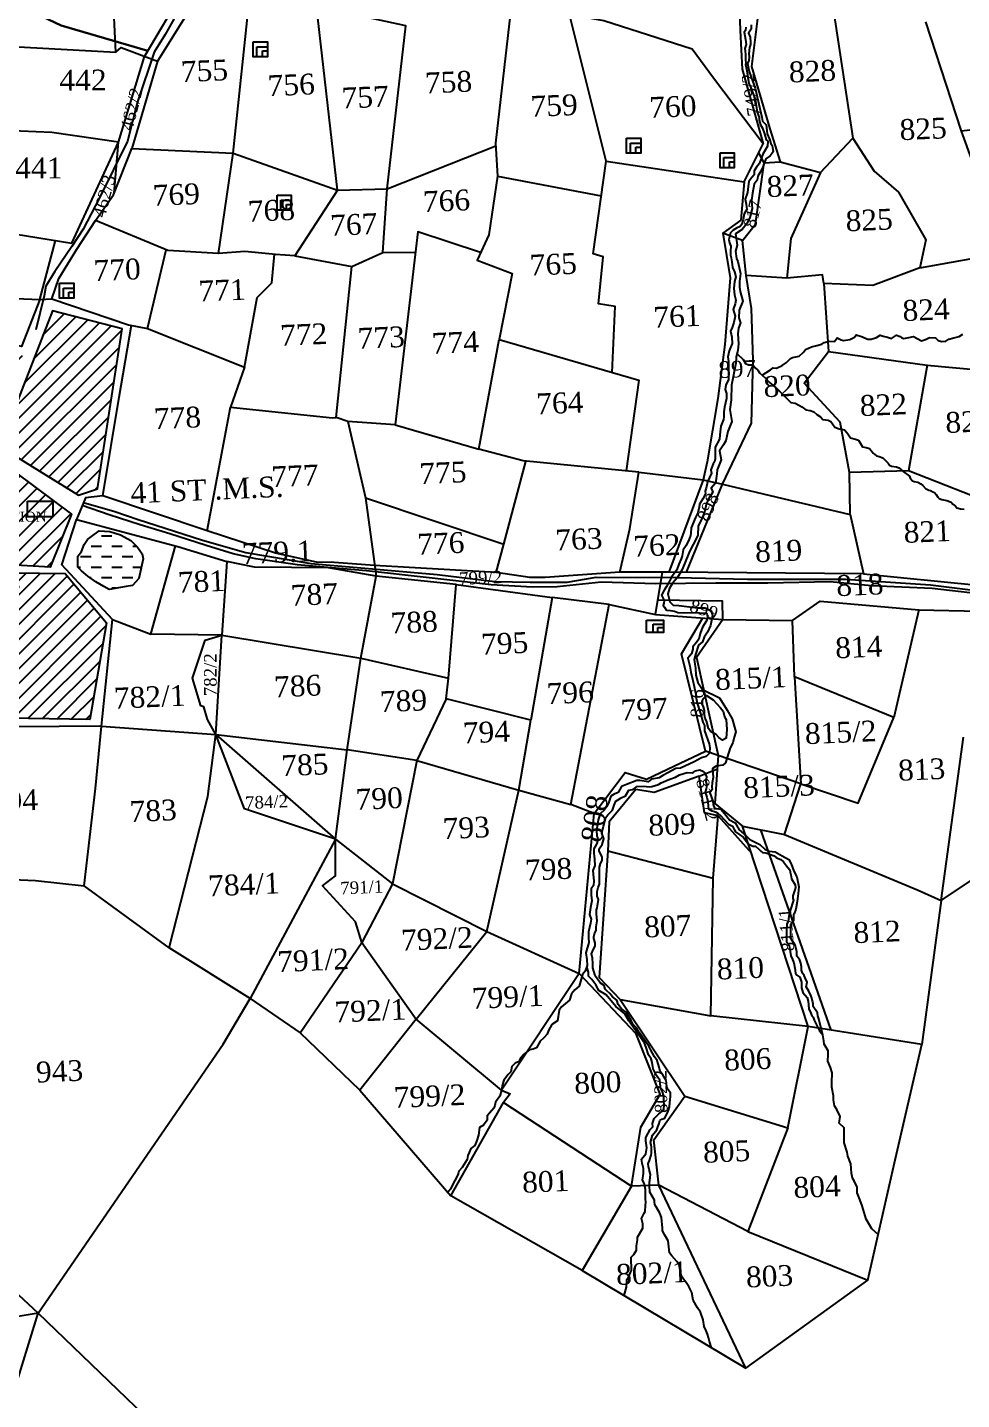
# Model space of a CAD drawing. Header units: inches. Extents: x 38 to 715, y -32 to 1237.
# Drawn here: x 339.6 to 451.6, y 760.4 to 925.1 of the extents above; entities that cross this region are included whole.
import ezdxf

# ---------------------------------------------------------------- set-up
doc = ezdxf.new("R2010")
doc.units = ezdxf.units.IN
doc.header["$MEASUREMENT"] = 0
doc.linetypes.add('ACAD_ISO02W100', pattern=[15, 12, -3])
doc.linetypes.add('ACAD_ISO07W100', pattern=[3, 0, -3])
for name, color, linetype in [('CARTTRACK', 30, 'ACAD_ISO02W100'), ('NALA', 4, 'Continuous'), ('SQUAREWELL', 5, 'Continuous'), ('SURVEY_BND', 7, 'Continuous'), ('SURVEY_NO', 7, 'Continuous'), ('TEXT', 7, 'Continuous'), ('VILLAGE_AREA', 1, 'Continuous'), ('WATER_BODY', 4, 'Continuous')]:
    doc.layers.add(name, color=color, linetype=linetype)
doc.layers.add('FOOTPATH', color=150, linetype='ACAD_ISO07W100', lineweight=30)
doc.layers.add('ROAD', color=1, linetype='Continuous', lineweight=25)
doc.styles.get("Standard").update_dxf_attribs({"font": 'TIMES.TTF', "height": 0.12})

msp = doc.modelspace()

# ---------------------------------------------------------------- hatches: boundary and pattern name
at = {"layer": 'VILLAGE_AREA', "linetype": 'ByBlock'}
h = msp.add_hatch(dxfattribs=at)
h.set_pattern_fill('ANSI31', color=256, scale=10, angle=180, style=0)
h.set_pattern_definition([(225, (-127.7695, 654.0281), (0.8838835, -0.8838835), [])])
h.paths.add_polyline_path([(334.62, 874.61), (339.05, 885.79), (330.51, 887.75), (327.58, 884.52), (324.42, 884.53), (323.79, 886.23), (322.14, 886.22), (322.09, 884.13), (321.04, 884.11), (320.36, 874.05)])
h.paths.add_polyline_path([(336.27, 874.77), (345.74, 868.95), (348.02, 869.69), (350.97, 888.91), (342.6, 891.07)])
h.paths.add_polyline_path([(320.48, 872.75), (320.04, 866.68), (325.03, 852.89), (336.55, 858.53), (335.15, 873.58)])
h.paths.add_polyline_path([(309.09, 873.79), (309.23, 866.2), (318.35, 864.49), (319.18, 872.48)])
h.paths.add_polyline_path([(293.48, 873.24), (292.83, 867.65), (307.89, 866.69), (307.85, 873.81)])
h.paths.add_polyline_path([(298.65, 878.27), (297.95, 876.18), (293.8, 876.21), (293.68, 874.09), (308.12, 874.67), (307.96, 879.49)])
h.paths.add_polyline_path([(308.72, 865.45), (303.84, 865.54), (303.29, 851.09), (311.48, 847.8), (323.7, 852.4), (318.98, 863.18)])
h.paths.add_polyline_path([(325.34, 851.48), (327.49, 842.35), (347.09, 842.01), (349.1, 853.61), (344.12, 859.55), (338.02, 859.62), (338.55, 857.89)])
h.paths.add_polyline_path([(335.9, 873.33), (337.52, 860.57), (342.32, 860.3), (344.9, 866.65)])
h.paths.add_polyline_path([(308.96, 883.25), (308.84, 874.82), (319.13, 873.99), (320.1, 882.35), (316.89, 882.42), (315.31, 883.18)])
at = {"layer": 'WATER_BODY', "linetype": 'ByBlock'}
h = msp.add_hatch(dxfattribs=at)
h.set_pattern_fill('DASH', color=256, scale=10, angle=180, style=0)
h.set_pattern_definition([(180, (-127.7695, 654.0281), (-1.25, -1.25), [1.25, -1.25])])
h.paths.add_polyline_path([(351.44, 857.98), (352.22, 858.12), (352.95, 858.94), (353.49, 861.32), (353.37, 861.92), (352.81, 862.7), (352.02, 863.52), (350.76, 864.17), (349.5, 864.59), (348.2, 864.66), (347.29, 863.98), (346.8, 863.61), (346.4, 863.03), (346.08, 862.18), (345.65, 861.61), (345.63, 860.29), (346.07, 859.86), (346.83, 859.24), (347.81, 858.56), (348.76, 857.98), (349.42, 857.64)])

# ---------------------------------------------------------------- linework, layer by layer
at = {"layer": 'CARTTRACK', "linetype": 'ByBlock'}
msp.add_lwpolyline([(357.35, 926.44), (356.13, 924.25), (354.8, 922.11), (352.82, 916.14), (351.59, 911.45), (348.23, 904.64), (346.29, 900.87), (344.94, 898.81), (342.87, 895.78), (341.82, 894.02), (341.6, 892.86), (340.6, 888.8)], dxfattribs=at)
at = {"layer": 'FOOTPATH', "linetype": 'ByBlock'}
msp.add_lwpolyline([(354.03, 922.27), (343.64, 925.32), (333.56, 930.13), (329.24, 932.93), (329.19, 933.37)], dxfattribs=at)
at = {"layer": 'NALA', "linetype": 'ByBlock'}
for points in [[(426.4, 925.4), (426.4, 924.89), (426.07, 924.4), (426.28, 923.9), (426.31, 923.33), (426.32, 923.04), (426.21, 922.68), (426.14, 921.93), (426.17, 921.54), (426.14, 921.12), (425.96, 920.75), (426.03, 920.36), (426.17, 919.8), (426.54, 918.69), (426.87, 917.78), (427.67, 914.33), (427.77, 913.84), (428.2, 913.38), (428.32, 912.3), (428.61, 911.68), (428.76, 911.16), (428.9, 910.9), (429.03, 910.15), (428.68, 909.69), (428.15, 909.3), (427.7, 908.1), (427.42, 907.64), (427.21, 907.24), (427.1, 906.74), (426.77, 906.27), (426.57, 905.19), (426.43, 904.33), (426.51, 903.35), (426.23, 902.29), (425.94, 901.61), (425.32, 900.84), (424.51, 900.31), (424.74, 898.95), (424.51, 898.24), (424.66, 897.35), (424.8, 896.99), (425.11, 895.56), (425.02, 894.59), (425, 893.92), (425.08, 893.38), (425.41, 892.24), (424.97, 891.14), (424.91, 890.23), (425.14, 889.62), (424.89, 889), (424.79, 888.3), (424.88, 887.11), (424.82, 886.34), (424.61, 885.5), (424.55, 884.8), (424.05, 882.16), (424.02, 880.4), (423.83, 879.23), (424.08, 877.78), (423.6, 876.59), (423.38, 875.48), (423.1, 875), (422.62, 874.25), (422.79, 873.19), (422.34, 871.98), (422.29, 871.51), (422.12, 870.39), (421.62, 869.8), (421.81, 869.32), (421.23, 868.43), (421, 867.84), (420.83, 867.01), (420.53, 866.2), (420.05, 865.28), (419.99, 864.12), (419.46, 863.01), (418.99, 862.2), (418.4, 860.69), (418.07, 859.94), (417.57, 859.06), (417.01, 858.42), (416.61, 857.77), (416.4, 857.11), (416.65, 856.13), (417.03, 855.74), (417.71, 855.72), (419.98, 855.43), (420.86, 855.41), (421.61, 855.08), (421.76, 854.51), (421.53, 853.29), (421.18, 852.49), (420.77, 851.9), (420.57, 851.33), (420.08, 850.94), (419.73, 849.82), (419.57, 849.23), (419.63, 848.66), (419.71, 848.2), (419.77, 847.35), (420.02, 846.45), (420.55, 845.63), (422.59, 844.63), (423.53, 843.14), (424.14, 842.09), (424.57, 840.53), (424.35, 839.89), (424.19, 839.24), (423.88, 838.62), (423.33, 836.81), (423, 836.54), (422.2, 836.42), (421.75, 836.13), (421.83, 835.08), (421.73, 834.42), (421.69, 833.93), (421.71, 833.62), (421.43, 833.21), (421.81, 832.21), (421.84, 831.82), (422, 831.37), (422.77, 831.26), (423.22, 830.73), (423.81, 829.99), (424.47, 829.64), (424.96, 828.77), (425.76, 828.11), (426.21, 827.68), (426.47, 827.52), (427.42, 827.01), (428.03, 826.45), (428.57, 826.24), (429.27, 826.14), (430.11, 825.67), (430.92, 825.22), (431.18, 824.7), (431.51, 823.82), (431.88, 823.14), (432.11, 821.94), (432.05, 821.13), (431.92, 820.17), (431.74, 819.28), (431.55, 818.72)], [(425.77, 925.12), (425.71, 924.73), (425.57, 924.51), (425.72, 923.65), (425.81, 923.04), (425.66, 922.54), (425.68, 922.27), (425.72, 921.8), (425.73, 921.1), (425.75, 920.88), (425.72, 920.65), (425.83, 920.06), (425.98, 919.44), (426, 919.07), (426.09, 918.65), (426.13, 918.35), (426.3, 918.05), (426.88, 916.48), (427.13, 914.92), (427.35, 914.28), (427.37, 913.97), (427.52, 913.38), (427.75, 913), (427.98, 912.31), (428.18, 911.61), (428.38, 911.42), (428.36, 910.83), (428.08, 910.36), (427.8, 909.88), (427.6, 909.3), (427.34, 908.7), (427.02, 908.32), (426.75, 907.86), (426.74, 907.38), (426.49, 907.07), (426.13, 906.59), (426.05, 905.98), (425.95, 905.29), (425.69, 904.49), (425.82, 903.89), (425.87, 903.24), (425.55, 902.7), (425.46, 902.04), (425.3, 901.46), (425.08, 901.18), (424.66, 901.01), (424.23, 900.76), (423.91, 900.45), (423.74, 899.62), (423.79, 899.22), (423.96, 898.83), (423.94, 898.29), (423.94, 897.75), (423.99, 897.42), (424.07, 896.95), (424.16, 896.26), (424.41, 895.77), (424.58, 895.17), (424.4, 894.59), (424.34, 893.76), (424.41, 892.98), (424.57, 892.34), (424.48, 891.9), (424.23, 891.21), (424.47, 890.44), (424.32, 889.66), (424.14, 889.08), (423.93, 888.64), (424.08, 887.9), (424.12, 887.16), (423.78, 886.28), (423.62, 885.54), (423.69, 884.98), (423.67, 882.83), (423.38, 882.13), (423.3, 881.61), (423.44, 881.13), (423.44, 880.55), (423.19, 879.51), (423.12, 878.94), (423.13, 878.35), (423.09, 878.01), (422.75, 877.22), (422.7, 876.54), (422.65, 876.2), (422.61, 875.67), (422.1, 874.7), (422.07, 874.17), (422.09, 873.29), (422.02, 872.95), (421.84, 872.69), (421.57, 872), (421.64, 871.6), (421.41, 871.05), (421.16, 870.53), (420.99, 869.79), (420.89, 869.42), (420.93, 869.12), (420.62, 868.49), (420.4, 868.19), (420.2, 867.88), (420.18, 867.51), (420, 866.81), (419.74, 866.25), (419.22, 865.02), (419.15, 864.4), (419.12, 864.11), (418.98, 863.67), (418.6, 862.9), (418.23, 862.38), (418.14, 861.68), (418.01, 861.31), (417.72, 860.65), (417.47, 860), (417.47, 860), (417.47, 860)], [(427.7, 883.36), (428.71, 883.99), (429.03, 884.21), (429.44, 884.18), (430.11, 884.5), (430.65, 884.85), (431.11, 885.34), (431.37, 885.46), (432.17, 885.64), (432.67, 886.12), (432.93, 886.41), (433.63, 886.73), (434.13, 886.86), (434.87, 887.07), (435.15, 887.28), (435.77, 887.43), (436.4, 887.38), (436.71, 887.83), (437.19, 887.59), (437.48, 887.52), (438.25, 887.62), (438.79, 887.91), (439.01, 888.19), (439.75, 887.95), (440.34, 887.68), (440.81, 887.66), (441.43, 887.86), (441.87, 888.16), (442.22, 888.04), (442.77, 887.91), (443.25, 887.76), (443.84, 888.14), (444.27, 888), (444.45, 887.81), (444.72, 887.73), (445.31, 887.88), (445.86, 887.97), (446.81, 887.47), (447.3, 887.62), (447.77, 887.87), (448.52, 887.84), (448.83, 887.49), (449.24, 887.39), (449.76, 887.44), (450.12, 887.67), (450.7, 887.81), (451.34, 887.97), (451.79, 888.26)], [(424.71, 885.92), (425.44, 885.23), (425.71, 884.73), (426.08, 884.59), (426.61, 884.58), (426.88, 884.22), (427.2, 883.94), (427.4, 883.61), (428.13, 883), (428.56, 882.51), (428.83, 882.26), (429.19, 882.02), (431.16, 880.08), (431.69, 879.97), (432.19, 879.69), (432.46, 879.54), (432.94, 879.18), (433.48, 879.1), (433.91, 878.95), (434.27, 878.61), (434.72, 878.35), (435, 878.01), (435.62, 877.93), (435.94, 877.79), (436.16, 877.52), (436.45, 877.12), (436.94, 876.9), (437.61, 876.77), (437.83, 876.51), (437.98, 876.31), (438.32, 875.83), (438.91, 875.67), (439.27, 875.53), (439.77, 874.76), (440.21, 874.68), (440.58, 874.56), (440.79, 874.3), (441.02, 873.98), (441.42, 873.68), (441.76, 873.6), (442.21, 873.44), (442.84, 872.78), (443.01, 872.56), (443.23, 872.44), (443.85, 872.35), (444.1, 872.22), (444.43, 871.99), (444.63, 871.8), (445.4, 871.22), (445.48, 870.98), (445.76, 870.65), (445.93, 870.6), (446.37, 870.5), (446.73, 870.31), (446.97, 870.12), (447.31, 869.74), (447.69, 869.54), (447.89, 869.5), (448.2, 869.35), (448.38, 869.25), (448.6, 869.04), (448.8, 868.72), (448.96, 868.54), (449.28, 868.42), (449.45, 868.37), (449.87, 868.29), (450.38, 868.12), (450.6, 867.88), (450.89, 867.62), (451.08, 867.44), (451.49, 867.3), (451.94, 867.28)], [(417.47, 860), (416.85, 859.11), (416.56, 858.54), (416.25, 857.98), (415.98, 857.54), (415.63, 856.96), (415.96, 856.3), (415.91, 855.98), (415.84, 855.71), (415.99, 855.52), (416.22, 855.2), (416.3, 855.15), (416.74, 855.09), (417.21, 855.02), (417.6, 854.86), (420.2, 854.82), (420.95, 854.77), (421.1, 854.73), (421.16, 854.28), (421.06, 853.87), (420.56, 853.12), (420.29, 852.33), (420.13, 851.68), (419.93, 851.39), (419.4, 850.73), (419.39, 850.46), (419.25, 849.92), (418.81, 849.39), (419.03, 848.42), (419.15, 847.7), (419.4, 846.71), (419.78, 845.05), (419.81, 844.58), (419.91, 843.97), (420.34, 842.74), (420.59, 841.72), (420.79, 841.29), (420.82, 840.65), (421.38, 839.09), (421.43, 838.62), (421.41, 837.97), (421.02, 837.6), (420.46, 837.44), (419.57, 836.95), (417.92, 836.2), (417.38, 836.14), (416.42, 835.62), (415.79, 835.3), (415.38, 835.03), (414.43, 834.88), (414.06, 834.53), (413.04, 834.72), (412.69, 834.7), (411.44, 834.23), (410.83, 833.98), (410.44, 833.28), (409.95, 833.08), (409.56, 832.81), (409.33, 832.1), (409.09, 831.57), (408.75, 831.14), (408.31, 830.7), (408.07, 829.99), (407.85, 828.72), (407.91, 828.01), (407.98, 827.85), (407.94, 827.27), (407.73, 826.81), (407.55, 826.5), (407.54, 825.98), (407.6, 825.27), (407.64, 824.5), (407.42, 823.89), (407.49, 823.04), (407.52, 822.67), (407.51, 822.11), (407.2, 821.71), (407.21, 820.98), (407.31, 820.26), (407.14, 819.48), (407.03, 818.63), (407.21, 818.07), (407.14, 817.6), (406.9, 816.53), (406.89, 815.79), (406.95, 815.25), (406.58, 814.02), (406.69, 813.23), (406.74, 812.51), (406.5, 811.83), (406.19, 811.43), (405.78, 810.04), (405.26, 809.6), (404.87, 809.1), (404.61, 808.34), (403.66, 807.54), (403.38, 807.15), (403.19, 805.88), (402.49, 805.44), (402.11, 804.69), (401.94, 804.26), (401.55, 803.83), (401.08, 803.43), (400.65, 802.64), (400.27, 802.47), (399.82, 802.39), (399.09, 801.82), (398.72, 801.44), (398.58, 800.98), (398.58, 800.98), (398.08, 800.77), (397.7, 800.4), (397.59, 799.75), (397.24, 799.44), (396.72, 798.74), (396.56, 798.21), (396.45, 797.54), (396.26, 796.81), (395.73, 796.09), (395.67, 795.71), (395.55, 795.38), (395.03, 794.77), (394.75, 794.46), (394.75, 793.93), (394.3, 793.35), (393.82, 793.06), (393.71, 792.15), (393.5, 791.52), (393.24, 790.89), (392.76, 790.54), (392.58, 790.06), (392.41, 789.7), (392.34, 789.24), (391.73, 788.26), (391.33, 787.83), (391.29, 787.65), (391.21, 787.4), (390.85, 786.72), (390.5, 786.03), (390.36, 785.66), (389.93, 785.18)], [(420.68, 844.54), (421.04, 844.91), (421.84, 844.4), (422.74, 843.41), (423.03, 843.01), (423.19, 842.35), (423.42, 842.04), (423.5, 840.82), (423.42, 839.79), (422.97, 839.54), (422.52, 839.86), (422.21, 840.24), (421.56, 840.56), (421.27, 840.93), (421.05, 841.88), (420.89, 842.16), (420.81, 842.59), (420.82, 843.09), (420.67, 843.56), (420.51, 843.9), (420.52, 844.23), (420.68, 844.54)], [(421.63, 766.64), (421.41, 767.4), (421.27, 767.85), (421.15, 768.26), (421.02, 768.66), (420.77, 769.2), (420.63, 769.99), (420.33, 770.89), (419.97, 771.43), (419.46, 772.34), (419.27, 773.25), (418.93, 773.98), (418.59, 774.45), (418.28, 774.86), (418.06, 775.23), (417.92, 775.71), (417.75, 776.63), (417.48, 777), (416.88, 777.65), (416.61, 778.04), (416.45, 779.45), (416.06, 780.15), (415.78, 780.66), (415.78, 781), (415.64, 782.26), (415.44, 782.78), (415.02, 783.55), (414.84, 783.82), (414.79, 784.14), (414.79, 784.33), (414.23, 785.32), (414.2, 786.12), (414.22, 786.5), (414.25, 786.7), (414.31, 787.42), (414.16, 788.03), (414.07, 788.4), (414.06, 788.72), (414.09, 788.84), (414.19, 789.09), (414.42, 789.76), (414.44, 790), (414.46, 790.29), (414.46, 790.69), (414.41, 791), (414.34, 791.27), (414.58, 792.13), (415.07, 792.78), (415.21, 793.15), (415.37, 793.56), (415.45, 793.89), (415.7, 794.05), (416.03, 794.17), (416.46, 795.03), (416.61, 795.55), (416.63, 796.08), (416.69, 796.44), (416.71, 796.75), (416.74, 797.22), (416.47, 797.54), (416.27, 797.95), (416.24, 798.4), (416.2, 798.69), (415.97, 799.12), (415.82, 799.37), (415.48, 799.8), (415.35, 800.31), (415.23, 800.69), (415.12, 801.1), (414.81, 801.54), (414.32, 802.43), (414.12, 802.84), (413.88, 803.15), (413.71, 803.38), (413.57, 803.61), (412.95, 804.48), (412.64, 805.02), (412.25, 805.44), (412, 805.92), (411.4, 806.92), (410.85, 807.31), (410.46, 807.81), (410.28, 808.34), (409.76, 808.74), (409.45, 809.13), (409.09, 809.46), (408.87, 809.66), (408.77, 810.09), (408.33, 810.39), (407.96, 810.85), (407.81, 811.12), (407.65, 811.43), (407.41, 812.22), (407.4, 812.74), (407.39, 813.39), (407.27, 813.91), (407.46, 814.38), (407.68, 814.83), (407.7, 815.23), (407.54, 815.74), (407.54, 815.93), (407.63, 816.31), (407.82, 816.76), (407.83, 817.15), (407.84, 817.39), (407.95, 817.87), (407.91, 818.21), (407.86, 818.73), (407.86, 819.17), (407.92, 819.42), (407.97, 819.65), (408.08, 820.42), (407.95, 820.82), (407.95, 821.39), (408.05, 821.88), (408.23, 822.28), (408.23, 823.21), (408.23, 823.75), (408.23, 824.32), (408.35, 824.74), (408.54, 825.1), (408.54, 825.5), (408.18, 826.25), (408.18, 826.5), (408.52, 827.02), (408.74, 827.69), (408.49, 828.38), (408.7, 829.24), (408.84, 829.82), (408.98, 830.25), (409.2, 830.58), (409.78, 831.16), (409.98, 831.76), (410.16, 832.22), (410.36, 832.36), (410.79, 832.63), (411.34, 832.87), (411.73, 833.55), (412.16, 833.62), (412.41, 833.74), (412.7, 833.97), (413.52, 834.02), (414.15, 833.96), (414.47, 834), (415.3, 834.23), (415.62, 834.44), (416.16, 834.68), (416.63, 834.86), (417.34, 835.12), (417.82, 835.4), (418.74, 835.65), (419.33, 835.62), (419.5, 835.7), (419.73, 835.85), (420.23, 836), (420.68, 835.8), (420.79, 835.67), (421.05, 835.15), (420.95, 834.55), (421.1, 834.18), (421.02, 833.7), (420.87, 833.29), (421.07, 832.72), (421.2, 832.18), (421.23, 831.57), (421.3, 831.29), (421.68, 831.08), (422.01, 831), (422.38, 830.82), (422.72, 830.5), (423.2, 829.99), (423.68, 829.48), (424.17, 829.21), (424.37, 828.82), (424.53, 828.56), (425.46, 827.89), (425.72, 827.54), (426.06, 827.1), (426.59, 826.84), (426.93, 826.83), (427.3, 826.45), (427.54, 826.23), (427.74, 826.05), (428.15, 826.01), (428.15, 826.01), (429.16, 825.66), (429.41, 825.48), (429.64, 825.36), (429.95, 825.23), (430.26, 824.96), (430.62, 824.46), (430.78, 824.26), (431.02, 823.99), (431.09, 823.72), (431.15, 823.4), (431.22, 822.9), (431.68, 822.18), (431.7, 821.87), (431.58, 821.45), (431.4, 820.86), (431.41, 820.55), (431.46, 820.33), (431.06, 819.12), (430.93, 818.37), (430.83, 817.79), (430.68, 817.49), (430.65, 816.83), (430.63, 815.93), (430.64, 815.39), (430.95, 814.9), (431.06, 814.2), (431.14, 813.67), (431.35, 813.21), (431.52, 812.81), (431.65, 812.2), (431.7, 811.57), (431.89, 811.36), (432.23, 811.1), (432.43, 810.52), (432.43, 809.84), (432.61, 809.27), (433.12, 808.65), (433.24, 808.24), (433.32, 807.3), (433.55, 806.78), (433.69, 806.46), (433.82, 806.3), (433.95, 805.95), (434.58, 804.68), (434.99, 804.17)], [(441.63, 780.24), (440.87, 780.92), (440.19, 782.06), (439.71, 783.68), (439.44, 784.41), (439.1, 785.21), (439.13, 785.89), (438.74, 786.66), (438.54, 786.98), (438.45, 787.6), (438.37, 788.69), (438.01, 789.61), (437.91, 790.09), (437.57, 791.23), (437.57, 793.01), (436.97, 793.57), (437.06, 794.37), (436.68, 795.24), (436.38, 795.67), (436.26, 796.38), (436.26, 796.86), (436.09, 797.89), (436.09, 798.47), (436.12, 799.61), (435.9, 800.27), (435.61, 801.04), (435.63, 801.82), (435.63, 802.28), (435.15, 803.05), (435.1, 803.47), (434.99, 804.17), (434.63, 805.6), (434.53, 806.09), (434.39, 806.45), (434.34, 806.84), (433.85, 807.6), (433.85, 807.95), (433.77, 808.24), (433.69, 808.59), (433.61, 808.84), (433.33, 809.43), (432.99, 809.93), (433.13, 810.49), (432.89, 811.04), (432.75, 811.29), (432.57, 811.59), (432.45, 811.94), (432.45, 812.36), (432.34, 812.79), (432.23, 813.13), (432.09, 813.38), (431.87, 813.63), (431.86, 814.16), (431.74, 814.67), (431.66, 814.93), (431.12, 815.83), (431.15, 816.13), (431.17, 816.66), (431.17, 817.12), (431.17, 817.45), (431.5, 817.94), (431.52, 818.39), (431.52, 818.64), (431.55, 818.72)], [(411.16, 772.89), (411.46, 773.92), (411.47, 774.82), (411.74, 775.19), (411.93, 775.67), (412.03, 775.89), (412.04, 776.35), (412.02, 777.03), (412.02, 777.5), (412.32, 777.84), (412.63, 778.35), (412.66, 778.87), (412.75, 779.6), (412.76, 779.89), (413.39, 780.99), (413.39, 781.51), (413.23, 782.14), (413.58, 782.77), (413.69, 782.97), (413.72, 783.72), (413.75, 784.12), (413.71, 784.52), (413.72, 785), (413.72, 785.62), (413.55, 786.38), (413.36, 786.75), (413.49, 787.53), (413.49, 788.15), (413.33, 788.8), (413.26, 789.25), (413.78, 789.9), (413.9, 790.62), (413.75, 791.46), (413.78, 791.86), (414.27, 792.83), (414.62, 793.15), (414.57, 793.54), (414.76, 794.15), (415.33, 794.71), (415.68, 794.97), (415.92, 795.25), (415.97, 795.76), (415.92, 796.36), (415.93, 796.83), (415.73, 797.46), (415.54, 797.81), (415.54, 797.99), (415.45, 798.76), (415.05, 799.31), (414.66, 800.12), (414.51, 800.87), (414.4, 801.3), (414.09, 801.8), (413.8, 802.68), (413.59, 803.17), (411.72, 805.85), (411.26, 806.7), (410.16, 807.59), (409.59, 808.25), (409.35, 808.54), (409.01, 808.99), (408.13, 809.49), (407.78, 810.2), (407.29, 810.81), (406.9, 811.24), (406.9, 811.72), (406.68, 812.35)]]:
    msp.add_lwpolyline(points, dxfattribs=at)
at = {"layer": 'ROAD', "linetype": 'ByBlock'}
for points in [[(346.31, 868.05), (350.09, 867), (352.88, 866.01), (355.02, 865.34), (360.61, 863.54), (365.78, 862.05), (373.57, 860.73), (379.13, 860.27), (388.76, 859.42), (395.65, 858.6), (399.89, 858.5), (404.34, 858.52), (407.8, 859.1), (417.57, 859.06), (425.97, 858.85), (437.7, 858.87), (447.92, 858.18), (459.7, 856.72)], [(453.65, 857.1), (448.09, 857.75), (440.83, 858.05), (435.88, 858.55), (428.4, 858.37), (422.17, 858.37), (414.93, 858.32), (408.46, 858.49), (403.12, 857.96), (400.16, 857.92), (395.21, 858.19), (387.44, 859.07), (380.25, 859.87), (374.66, 860.36), (372, 860.58), (366.98, 861.32), (364.29, 861.92), (361.02, 862.92), (356.66, 864.3), (353.13, 865.37), (349.39, 866.58), (346.17, 867.7)]]:
    msp.add_lwpolyline(points, dxfattribs=at)
at = {"layer": 'SQUAREWELL', "linetype": 'ByBlock'}
for points in [[(366.67, 923.34), (368.38, 923.34), (368.38, 921.54), (366.67, 921.54)], [(367.13, 922.76), (368.38, 922.76), (368.38, 921.54), (367.13, 921.54)], [(367.8, 922.26), (368.38, 922.26), (368.38, 921.54), (367.8, 921.54)], [(411.45, 911.8), (413.16, 911.8), (413.16, 910), (411.45, 910)], [(411.91, 911.21), (413.16, 911.21), (413.16, 910), (411.91, 910)], [(412.57, 910.71), (413.16, 910.71), (413.16, 910), (412.57, 910)], [(422.67, 910.04), (424.37, 910.04), (424.37, 908.24), (422.67, 908.24)], [(423.12, 909.46), (424.37, 909.46), (424.37, 908.24), (423.12, 908.24)], [(423.79, 908.96), (424.37, 908.96), (424.37, 908.24), (423.79, 908.24)], [(369.54, 904.94), (371.25, 904.94), (371.25, 903.14), (369.54, 903.14)], [(369.99, 904.36), (371.25, 904.36), (371.25, 903.14), (369.99, 903.14)], [(370.66, 903.85), (371.25, 903.85), (371.25, 903.14), (370.66, 903.14)], [(343.45, 894.39), (345.16, 894.39), (345.16, 892.58), (343.45, 892.58)], [(343.91, 893.8), (345.16, 893.8), (345.16, 892.58), (343.91, 892.58)], [(344.58, 893.3), (345.16, 893.3), (345.16, 892.58), (344.58, 892.58)], [(413.83, 853.95), (415.9, 853.95), (415.9, 852.48), (413.83, 852.48)], [(414.64, 853.48), (415.9, 853.48), (415.9, 852.48), (414.64, 852.48)], [(415.19, 853.05), (415.9, 853.05), (415.9, 852.48), (415.19, 852.48)]]:
    msp.add_lwpolyline(points, close=True, dxfattribs=at)
at = {"layer": 'SURVEY_BND', "linetype": 'ByBlock'}
for points in [[(382.75, 905.7), (384.98, 925.26), (366.33, 929.36), (368.83, 940.03)], [(344.94, 899.18), (350.54, 911.33), (353.64, 921.61), (358.47, 929.78), (360.35, 932.69), (361.33, 937.69)], [(350.01, 905.18), (350.54, 911.33), (342.52, 912.48), (334.97, 912.81), (336.32, 922.89), (350.2, 922.11), (349.72, 932.07), (353.69, 933.46), (353.19, 934.26)], [(361.35, 930.92), (355.21, 921.03), (352.11, 910.57), (364.27, 910.01), (366.33, 929.36)], [(424.88, 930.57), (425.09, 924.71), (425.34, 920.09), (427.84, 911.13)], [(426.45, 930.47), (427.27, 927.13), (426.44, 920.4), (428.65, 912.9), (429.87, 908.94), (434.7, 907.68), (438.58, 911.8)], [(376.77, 905.56), (374.25, 927.62)], [(425.57, 906.54), (427.84, 911.13), (421.87, 919.01), (419.33, 922.46), (408.74, 925.88), (404.61, 926.64), (397.66, 927.94), (395.75, 911.18), (395.99, 907.25), (408.43, 904.87)], [(436.22, 927.32), (438.58, 911.8), (441.14, 907.82), (444.07, 905.31), (447.35, 899.58), (446.61, 896.23), (456.9, 898.09), (451.64, 912.62)], [(409.01, 909.03), (404.61, 926.64)], [(471.29, 926.32), (472.12, 915.11), (451.64, 912.62), (447.36, 925.77)], [(350.2, 922.11), (350.83, 922.67), (355.21, 921.03)], [(322.38, 918.57), (325.41, 916.79), (325.01, 914.12), (334.78, 912.84), (334.97, 912.81), (336.79, 900.53), (344.94, 899.18)], [(362.52, 897.97), (356.44, 898.3), (347.76, 901.9), (349.93, 904.99), (352.11, 910.57)], [(382.22, 898.08), (382.75, 905.7), (395.77, 910.88)], [(371.68, 897.66), (369.34, 897.85), (365.68, 898.18), (362.52, 897.97), (364.27, 910.01)], [(364.27, 910.01), (376.77, 905.56), (382.75, 905.7)], [(409.73, 883.67), (410.08, 891.59), (408.08, 891.9), (408.66, 897.57), (407.46, 897.93), (409.01, 909.03), (425.57, 906.54), (425.18, 901.97), (423, 900.41)], [(425.38, 899.53), (426.91, 901.49), (427.97, 908.82), (429.87, 908.94)], [(427.97, 908.82), (427.3, 910.04)], [(434.7, 907.68), (431.17, 899.75), (430.67, 895.01)], [(395.99, 907.25), (394.93, 900.21), (393.53, 897.15), (397.73, 895.54), (396.16, 887.62)], [(376.77, 905.56), (371.68, 897.66), (378.5, 896.39)], [(323.63, 902.82), (321.82, 893.22), (341.1, 892.42), (342.95, 899.51)], [(341.1, 892.42), (342.53, 892.5), (343.37, 894.97), (345.54, 898.49), (347.76, 901.9)], [(393.95, 898.07), (386.44, 900.54), (383.71, 877.38), (393.72, 874.47)], [(435.13, 894.37), (434.95, 895.41), (430.67, 895.01), (425.82, 895.3), (425.38, 899.53), (423, 900.41), (423.9, 895.05), (423.23, 887.01), (422.42, 880.53), (421.12, 872.93), (420.65, 870.79), (416.54, 859.71), (410.65, 859.71), (411.84, 864.92), (412.94, 871.71), (420.65, 870.79)], [(342.53, 892.5), (351.71, 889.4), (354, 888.93), (356.22, 898.39)], [(354, 888.93), (365.64, 884.31), (367.15, 892.69), (368.91, 894.45), (369.22, 897.86)], [(383.71, 877.38), (378.01, 877.77), (376.62, 878.27), (378.5, 896.39), (382.22, 898.08), (386.16, 898.12)], [(447.5, 884.53), (457.52, 883.62), (456.9, 898.09)], [(446.61, 896.23), (440.98, 894.12), (435.13, 894.37), (435.66, 886.2)], [(420.65, 870.79), (422.98, 870.25), (426.44, 877.59), (426.62, 885.15), (426.44, 891.33), (425.82, 895.3)], [(341.1, 892.42), (338.89, 886.8), (329.7, 889.04), (327.14, 885.36), (325.03, 885.26), (325.03, 887.2), (321.72, 887.03), (321.82, 893.22)], [(361.14, 864.66), (348.64, 868.87), (350.6, 880.72), (352.07, 889.33)], [(412.94, 871.71), (399.05, 873.05), (393.72, 874.47), (396.16, 887.62), (412.93, 882.74), (411.42, 871.86)], [(456.25, 867.55), (445.28, 871.88), (438.21, 871.65), (437.08, 877.71), (432.74, 882.39), (435.66, 886.2), (447.5, 884.53), (445.28, 871.88)], [(365.64, 884.31), (363.95, 879.5), (376.19, 878.21), (376.62, 878.27)], [(381.23, 860.52), (376.39, 860.88), (374.26, 860.92), (369.35, 861.98), (361.14, 864.66), (363.95, 879.5)], [(378.01, 877.77), (380.15, 868.61), (381.41, 859.22)], [(380.14, 868.62), (396.72, 863.08), (399.36, 872.97)], [(422.98, 870.25), (438.27, 866.63), (438.21, 871.65)], [(418.64, 859.69), (422.98, 870.25)], [(348.64, 868.87), (346.55, 868.64), (345.48, 866.01)], [(438.27, 866.63), (439.87, 859.49), (416.54, 859.71)], [(348.49, 841.21), (349.82, 854.04), (343.73, 860.57), (345.48, 866.01), (357.64, 862.79), (363.53, 860.99), (362.93, 852.13), (354.39, 852.26), (357.34, 862.87)], [(410.65, 859.71), (401.7, 859.07), (399.84, 859.05), (395.83, 859.67), (396.72, 863.08)], [(362.93, 852.13), (379.57, 849.37), (381.41, 859.22), (375.69, 860.22), (366.83, 860.32), (363.53, 860.99)], [(395.83, 859.67), (381.23, 860.52)], [(409.35, 855.82), (414.91, 854.63), (415.77, 859.71)], [(362.21, 840.21), (377.93, 838.38), (379.57, 849.37), (390.1, 846.97), (391.02, 858.21), (381.41, 859.22)], [(391.02, 858.21), (402.54, 856.65), (399.99, 841.94), (389.81, 844.52), (390.1, 846.97)], [(439.87, 859.49), (453.6, 858.14)], [(398.52, 833.55), (404.76, 831.83), (409.35, 855.82), (402.54, 856.65)], [(414.91, 854.63), (423, 854.03), (422.96, 856.21), (415.2, 856.34)], [(423, 854.03), (431.34, 853.89), (434.68, 856.24), (446.52, 855.17), (443.5, 842.26), (431.61, 847.13), (431.34, 853.89)], [(446.52, 855.17), (453.76, 855.03)], [(349.82, 854.04), (354.39, 852.26)], [(432.36, 834.29), (420.94, 838.22), (418.05, 849.89), (420.61, 854.21)], [(423, 854.03), (419.85, 849.45), (422.46, 837.69), (422.05, 831.96), (425.36, 829.24), (430.39, 828.21), (432.36, 834.29)], [(348.49, 841.21), (362.21, 840.21), (362.93, 852.13)], [(362.21, 840.21), (361.2, 842.02), (360.75, 843.54), (360.38, 843.68), (359.41, 846.98), (360.92, 851.54), (362.93, 852.13)], [(431.61, 847.13), (432.36, 834.29), (439.24, 832), (443.5, 842.26)], [(389.81, 844.52), (386.3, 837.1), (377.93, 838.38)], [(386.3, 837.1), (398.52, 833.55), (399.99, 841.94)], [(303.48, 774.83), (317.57, 777.16), (317.75, 788.91), (319.63, 789.68), (321.41, 799.18), (322.33, 809.62), (322.24, 810.39), (323.14, 813.39), (324.22, 817.65), (325.19, 821.52), (330.48, 820.68), (331.48, 823.11), (340.58, 822.72), (346.39, 822.06), (347.75, 833.74), (348.49, 841.21), (328.13, 841.05)], [(356.59, 814.62), (361.23, 832.78), (362.21, 840.21), (376.55, 827.67)], [(376.55, 827.67), (365.64, 831.31), (362.21, 840.21)], [(430.39, 828.21), (446.44, 821.53), (449.18, 820.29), (451.85, 839.9)], [(376.55, 827.67), (377.93, 838.38)], [(407.58, 830.76), (411.27, 835.65), (413.85, 834.86), (417.11, 836.41), (420.94, 838.22)], [(386.3, 837.1), (383.4, 822.32), (394.68, 816.59)], [(420.15, 835.21), (414.75, 833.25), (412.58, 833.61), (409.37, 829.75), (409.2, 826.25), (421.84, 823)], [(422.43, 830.45), (420.82, 830.84), (420.15, 835.21), (422.35, 836.12)], [(394.68, 816.59), (398.52, 833.55)], [(396.45, 797.54), (386.24, 806.06), (394.68, 816.59), (405.77, 811.56), (407.58, 830.76), (404.76, 831.83)], [(433.23, 805.18), (421.56, 806.48), (421.84, 823), (422.43, 830.45), (426.42, 826)], [(449.18, 820.29), (463.49, 829.9)], [(449.18, 820.29), (446.87, 803.04), (433.23, 805.18), (425.36, 829.24)], [(427.5, 828.8), (435.94, 804.75)], [(376.55, 827.67), (366.31, 808.55), (372.33, 804.43)], [(379.46, 797.54), (372.33, 804.43), (379.72, 815.27), (378.95, 817.74), (375, 822.07), (376.55, 823.25), (376.55, 827.67), (383.4, 822.32)], [(409.2, 826.25), (408.18, 811.06), (410.7, 808.43), (421.56, 806.48)], [(340.9, 770.77), (363.07, 803.06), (366.31, 808.55), (356.59, 814.62), (346.39, 822.06)], [(383.4, 822.32), (379.72, 815.27), (386.24, 806.06), (379.46, 797.54), (390.37, 784.87)], [(406.12, 775.9), (390.37, 784.87), (396.68, 796.06), (412.06, 786.04), (413.18, 793.11), (415.5, 797.06), (412.62, 804.31), (405.77, 811.56), (396.45, 797.54), (397.49, 797.1), (396.68, 796.06)], [(410.7, 808.43), (418.43, 796.81), (430.81, 793.01), (433.23, 805.18)], [(430.81, 793.01), (426.01, 780.59), (440.39, 774.76), (443.59, 788.83), (446.87, 803.04)], [(425.76, 764.18), (415.31, 786.16), (414.72, 791.57), (418.43, 796.81)], [(340.9, 770.77), (328.1, 782.67), (325.63, 789.54)], [(426.01, 780.59), (415.31, 786.16), (412.06, 786.04), (406.12, 775.9), (425.76, 764.18), (440.39, 774.76)], [(336.61, 756.85), (340.9, 770.77), (323.04, 767.81)], [(364.23, 748.3), (340.9, 770.77)]]:
    msp.add_lwpolyline(points, dxfattribs=at)
at = {"layer": 'VILLAGE_AREA', "linetype": 'ByBlock'}
for points in [[(336.27, 874.77), (345.74, 868.95), (348.02, 869.69), (350.97, 888.91), (342.6, 891.07), (336.27, 874.77)], [(335.9, 873.33), (344.9, 866.65), (342.32, 860.3), (337.52, 860.57), (335.9, 873.33)], [(325.34, 851.48), (338.55, 857.89), (338.02, 859.62), (344.12, 859.55), (349.1, 853.61), (347.09, 842.01), (327.49, 842.35), (325.34, 851.48)]]:
    msp.add_lwpolyline(points, dxfattribs=at)
msp.add_lwpolyline([(339.62, 868.22), (342.64, 868.22), (342.64, 866.36), (339.62, 866.36)], close=True, dxfattribs=at)
at = {"layer": 'WATER_BODY', "linetype": 'ByBlock'}
msp.add_lwpolyline([(345.63, 860.29), (345.65, 861.61), (346.08, 862.18), (346.4, 863.03), (346.8, 863.61), (347.29, 863.98), (348.2, 864.66), (349.5, 864.59), (350.76, 864.17), (352.02, 863.52), (352.81, 862.7), (353.37, 861.92), (353.49, 861.32), (352.95, 858.94), (352.22, 858.12), (351.44, 857.98), (349.42, 857.64), (348.76, 857.98), (347.81, 858.56), (346.83, 859.24), (346.07, 859.86), (345.63, 860.29)], dxfattribs=at)

# ---------------------------------------------------------------- texts
at = {"layer": 'SURVEY_NO', "linetype": 'ByBlock'}
for s, height, rotation, p in [('755', 2.5, 2.5039, (358.05, 918.51)), ('828', 2.5, 2.5039, (430.97, 918.46)), ('442', 2.5, 0.0282, (343.43, 917.51)), ('756', 2.5, 2.5039, (368.46, 916.82)), ('758', 2.5, 2.5039, (387.33, 917.15)), ('749/2', 1.5, 98.9202, (427.5, 914.56)), ('462/2', 1.5, 75.9333, (352.18, 912.59)), ('757', 2.5, 2.5039, (377.33, 915.34)), ('759', 2.5, 2.5039, (399.99, 914.34)), ('760', 2.5, 2.5039, (414.23, 914.21)), ('825', 2.5, 2.5039, (444.25, 911.54)), ('441', 2.5, 0.0282, (338.14, 906.96)), ('462/3', 1.5, 75.5423, (348.89, 902.15)), ('827', 2.5, 2.5039, (428.31, 904.71)), ('769', 2.5, 2.5039, (354.68, 903.66)), ('766', 2.5, 2.5039, (387.08, 902.91)), ('768', 2.5, 2.5039, (366.08, 901.75)), ('817', 1.5, 76.1954, (426.92, 900.88)), ('767', 2.5, 2.5039, (375.96, 900.06)), ('825', 2.5, 2.5039, (437.78, 900.6)), ('765', 2.5, 2.5039, (399.89, 895.29)), ('770', 2.5, 2.5039, (347.58, 894.63)), ('771', 2.5, 2.5039, (360.17, 892.17)), ('824', 2.5, 2.5039, (444.6, 889.83)), ('761', 2.5, 2.5039, (414.72, 889.03)), ('772', 2.5, 2.5039, (369.96, 886.86)), ('773', 2.5, 2.5039, (379.25, 886.5)), ('774', 2.5, 2.5039, (388.14, 885.9)), ('897', 2, 2.5039, (422.51, 882.99)), ('820', 2.5, 2.5039, (427.93, 880.7)), ('764', 2.5, 2.5039, (400.67, 878.64)), ('822', 2.5, 2.5039, (439.48, 878.43)), ('778', 2.5, 2.5039, (354.81, 876.86)), ('823', 2.5, 2.5039, (449.74, 876.4)), ('775', 2.5, 2.5039, (386.65, 870.27)), ('41 ST .M.S.', 2.5, 2.5039, (352.01, 867.96)), ('777', 2.5, 2.5039, (368.91, 869.89)), ('898', 1.5, 66.5041, (421.25, 865.64)), ('776', 2.5, 2.5039, (386.4, 861.8)), ('763', 2.5, 2.5039, (402.96, 862.3)), ('821', 2.5, 2.5039, (444.74, 863.21)), ('779.1', 2.5, 2.5039, (365.37, 860.67)), ('762', 2.5, 2.5039, (412.31, 861.55)), ('819', 2.5, 2.5039, (426.92, 860.89)), ('781', 2.5, 2.5039, (357.69, 857.22)), ('799/2', 1.5, 2.5039, (391.41, 858.18)), ('818', 2.5, 2.5039, (436.66, 856.82)), ('787', 2.5, 2.5039, (371.23, 855.66)), ('899', 1.5, 342.1756, (418.89, 855.05)), ('788', 2.5, 2.5039, (383.2, 852.34)), ('795', 2.5, 2.5039, (394.06, 849.8)), ('814', 2.5, 2.5039, (436.53, 849.36)), ('782/2', 1.5, 90.1153, (362.29, 844.82)), ('815/1', 2.5, 2.5039, (422.12, 845.55)), ('786', 2.5, 2.5039, (369.23, 844.68)), ('796', 2.5, 2.5039, (401.92, 843.87)), ('782/1', 2.5, 2.5039, (350.02, 843.32)), ('789', 2.5, 2.5039, (381.92, 842.9)), ('816', 1.5, 88.65, (420.63, 842.25)), ('797', 2.5, 2.5039, (410.79, 841.9)), ('794', 2.5, 2.5039, (391.87, 839.15)), ('815/2', 2.5, 2.5039, (432.89, 839.06)), ('785', 2.5, 2.5039, (370.09, 835.22)), ('813', 2.5, 2.5039, (444.07, 834.67)), ('811/2', 1.5, 284.2446, (419.77, 834.74)), ('815/3', 2.5, 2.5039, (425.49, 832.57)), ('394', 2.5, 2.5039, (335.26, 830.93)), ('790', 2.5, 2.5039, (379.01, 831.18)), ('783', 2.5, 2.5039, (351.9, 829.72)), ('784/2', 1.5, 2.5039, (365.73, 831.28)), ('808', 2.5, 82.096, (408.45, 827.17)), ('793', 2.5, 2.5039, (389.45, 827.67)), ('809', 2.5, 2.5039, (414.12, 828.06)), ('798', 2.5, 2.5039, (399.33, 822.69)), ('784/1', 2.5, 2.5039, (361.32, 820.8)), ('791/1', 1.5, 2.5039, (377.15, 821.03)), ('807', 2.5, 2.5039, (413.62, 815.86)), ('811/1', 1.5, 94.6274, (431.58, 814.25)), ('792/2', 2.5, 2.5039, (384.47, 814.28)), ('812', 2.5, 2.5039, (438.72, 815.18)), ('791/2', 2.5, 2.5039, (369.61, 811.71)), ('810', 2.5, 2.5039, (422.33, 810.81)), ('799/1', 2.5, 2.5039, (392.95, 807.3)), ('792/1', 2.5, 2.5039, (376.48, 805.66)), ('806', 2.5, 2.5039, (423.21, 799.88)), ('943', 2.5, 2.5039, (340.68, 798.45)), ('800', 2.5, 2.5039, (405.23, 797.09)), ('802/2', 1.5, 91.4321, (416.37, 794.83)), ('799/2', 2.5, 2.5039, (383.59, 795.41)), ('805', 2.5, 2.5039, (420.68, 788.82)), ('801', 2.5, 2.5039, (398.98, 785.22)), ('804', 2.5, 2.5039, (431.52, 784.59)), ('802/1', 2.5, 2.5039, (410.25, 774.16)), ('803', 2.5, 2.5039, (425.83, 773.86))]:
    msp.add_text(s, height=height, rotation=rotation, dxfattribs=at).set_placement(p)
at = {"layer": 'TEXT', "linetype": 'ByBlock'}
msp.add_text('POLICE STATION', height=1.2, rotation=0.0282, dxfattribs=at).set_placement((327.35, 865.76))

doc.saveas('drawing.dxf')
